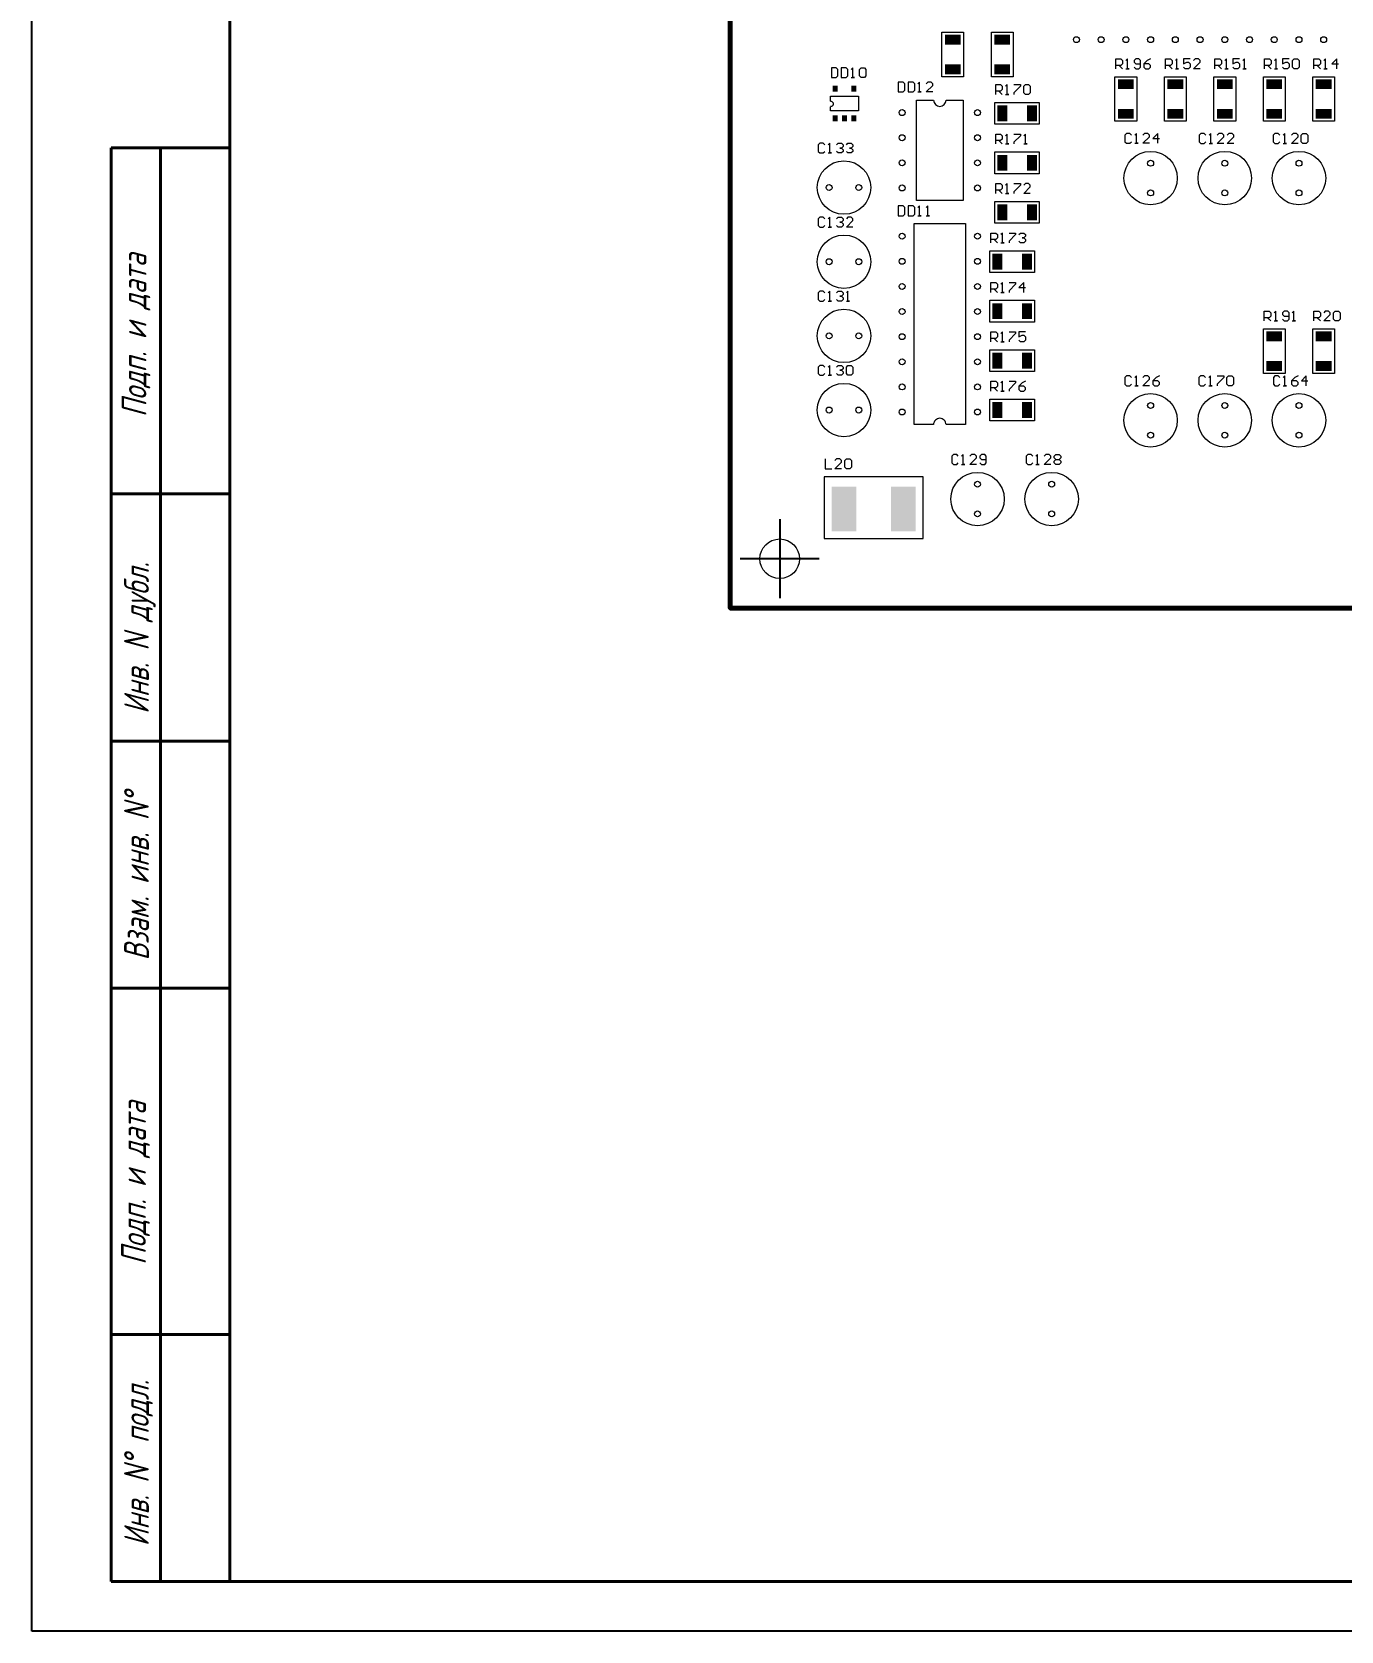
# Model space of a CAD drawing. Extents: x 0 to 597, y 0 to 420.
# Drawn here: x 0 to 132.4, y 0 to 161.7 of the extents above; entities that cross this region are included whole.
import ezdxf

# ---------------------------------------------------------------- set-up
doc = ezdxf.new("R2010")
doc.units = 0
doc.header["$MEASUREMENT"] = 0
doc.linetypes.add('ACAD_ISO10W100', pattern=[18, 12, -3, 0, -3])
for name, color, linetype in [('KONTUR', 7, 'CONTINUOUS'), ('PDF _Геометрия', 7, 'CONTINUOUS'), ('PDF _Сплошная заливка', 7, 'CONTINUOUS'), ('штрих-пунктир', 7, 'ACAD_ISO10W100')]:
    doc.layers.add(name, color=color, linetype=linetype)
doc.layers.add('Основная', color=7, linetype='CONTINUOUS', lineweight=40)
doc.layers.add('текст', color=7, linetype='CONTINUOUS', lineweight=30)
doc.styles.add('стиль рамки', font='romans.shx', dxfattribs={"width": 0.75, "oblique": 15, "height": 3.5})

msp = doc.modelspace()

# ---------------------------------------------------------------- linework, layer by layer
at = {"layer": 'KONTUR'}
for p, q in [((-0.00425, -0.00241), (-0.00425, 419.99759)), ((596.99575, -0.00241), (-0.00425, -0.00241))]:
    msp.add_line(p, q, dxfattribs=at)
at = {"layer": 'PDF _Геометрия', "lineweight": 60}
for points in [[(258.13763, 343.439), (70.60264, 343.43921), (70.60264, 103.439), (70.60264, 343.439)], [(258.13763, 103.439), (70.60264, 103.439), (258.13763, 103.43931), (258.13763, 343.439)]]:
    msp.add_lwpolyline(points, close=True, dxfattribs=at)
at = {"layer": 'PDF _Геометрия', "lineweight": 20}
for points in [[(94.2072, 161.68904), (94.2072, 157.18919), (92.00666, 157.18919), (92.00666, 161.68904)], [(99.20807, 161.68904), (99.20807, 157.18919), (97.00753, 157.18919), (97.00753, 161.68904)], [(127.45767, 158.82986), (127.62431, 158.99643), (127.95768, 158.99643), (128.12431, 158.82986), (128.12431, 158.16327), (127.95768, 157.9967), (127.62431, 157.9967), (127.45767, 158.16327)], [(80.83086, 158.09555), (80.83086, 157.09572), (81.33076, 157.09572), (81.49749, 157.26239), (81.49749, 157.92888), (81.33076, 158.09555)], [(81.83076, 158.09555), (81.83076, 157.09572), (82.33077, 157.09572), (82.4974, 157.26239), (82.4974, 157.92888), (82.33077, 158.09555)], [(83.66374, 157.92888), (83.83037, 158.09555), (84.16364, 158.09555), (84.33037, 157.92888), (84.33037, 157.26239), (84.16364, 157.09572), (83.83037, 157.09572), (83.66374, 157.26239)], [(111.71025, 157.18919), (111.71025, 152.68913), (109.51002, 152.68913), (109.51002, 157.18919)], [(116.71123, 157.18919), (116.71123, 152.68913), (114.51089, 152.68913), (114.51089, 157.18919)], [(121.7121, 157.18919), (121.7121, 152.68913), (119.51187, 152.68913), (119.51187, 157.18919)], [(126.71307, 157.18919), (126.71307, 152.68913), (124.51274, 152.68913), (124.51274, 157.18919)], [(131.71395, 157.18919), (131.71395, 152.68913), (129.51372, 152.68913), (129.51372, 157.18919)], [(87.58849, 156.64771), (87.58849, 155.64798), (88.0885, 155.64798), (88.25513, 155.81455), (88.25513, 156.48104), (88.0885, 156.64771)], [(88.5884, 156.64771), (88.5884, 155.64798), (89.0884, 155.64798), (89.25504, 155.81455), (89.25504, 156.48104), (89.0884, 156.64771)], [(100.27842, 156.2271), (100.44505, 156.39367), (100.77842, 156.39367), (100.94506, 156.2271), (100.94506, 155.56062), (100.77842, 155.39394), (100.44505, 155.39394), (100.27842, 155.56062)], [(101.85856, 154.57909), (101.85856, 152.37926), (97.35759, 152.37926), (97.35759, 154.57909)], [(128.35068, 151.27159), (128.51731, 151.43795), (128.85058, 151.43795), (129.01732, 151.27159), (129.01732, 150.605), (128.85058, 150.43843), (128.51731, 150.43843), (128.35068, 150.605)], [(101.85856, 147.37928), (97.35759, 147.37928), (97.35759, 149.57911), (101.85856, 149.57911)], [(87.58849, 144.12554), (87.58849, 143.12572), (88.0885, 143.12572), (88.25513, 143.29239), (88.25513, 143.95887), (88.0885, 144.12554)], [(88.5884, 144.12554), (88.5884, 143.12572), (89.0884, 143.12572), (89.25504, 143.29239), (89.25504, 143.95887), (89.0884, 144.12554)], [(101.85856, 144.57914), (101.85856, 142.37931), (97.35759, 142.37931), (97.35759, 144.57914)], [(101.35835, 139.57916), (101.35835, 137.37923), (96.85768, 137.37923), (96.85768, 139.57916)], [(101.35835, 134.57919), (101.35835, 132.37926), (96.85768, 132.37926), (96.85768, 134.57919)], [(131.61137, 133.32108), (131.778, 133.48775), (132.11127, 133.48775), (132.27801, 133.32108), (132.27801, 132.65491), (132.11127, 132.48823), (131.778, 132.48823), (131.61137, 132.65491)], [(126.71307, 131.6892), (126.71307, 127.18934), (124.51274, 127.18934), (124.51274, 131.6892)], [(131.71425, 131.6892), (131.71425, 127.18934), (129.51372, 127.18934), (129.51372, 131.6892)], [(101.35835, 129.57922), (101.35835, 127.37928), (96.85768, 127.37928), (96.85768, 129.57922)], [(82.34271, 127.82988), (82.50935, 127.99655), (82.84262, 127.99655), (83.00925, 127.82988), (83.00925, 127.16339), (82.84262, 126.99672), (82.50935, 126.99672), (82.34271, 127.16339)], [(120.83464, 126.76791), (121.00128, 126.93458), (121.33465, 126.93458), (121.50128, 126.76791), (121.50128, 126.10163), (121.33465, 125.93506), (121.00128, 125.93506), (120.83464, 126.10163)], [(101.35835, 124.57924), (101.35835, 122.3791), (96.85768, 122.3791), (96.85768, 124.57924)], [(82.19534, 118.38113), (82.36197, 118.5477), (82.69524, 118.5477), (82.86198, 118.38113), (82.86198, 117.71464), (82.69524, 117.54797), (82.36197, 117.54797), (82.19534, 117.71464)], [(103.35239, 118.8129), (103.51903, 118.97947), (103.8524, 118.97947), (104.01903, 118.8129), (104.01903, 118.64623), (103.8524, 118.47966), (104.01903, 118.31299), (104.01903, 118.14642), (103.8524, 117.97975), (103.51903, 117.97975), (103.35239, 118.14642), (103.35239, 118.31299), (103.51903, 118.47966), (103.35239, 118.64623)], [(90.10633, 116.72908), (80.10448, 116.72908), (80.10448, 110.47917), (90.10633, 110.47917)]]:
    msp.add_lwpolyline(points, close=True, dxfattribs=at)
for points in [[(109.60251, 157.98678), (109.60251, 158.9865), (110.1022, 158.9865), (110.26883, 158.81994), (110.26883, 158.48669), (110.1022, 158.32002), (109.60251, 158.32002)], [(110.6021, 157.98678), (110.93547, 157.98678), (110.76884, 157.98678), (110.76884, 158.9865), (110.6021, 158.81994)], [(110.76884, 158.9865), (110.76884, 158.9865)], [(111.43538, 158.15345), (111.60211, 157.98678), (111.93538, 157.98678), (112.10201, 158.15345), (112.10201, 158.81994), (111.93538, 158.9865), (111.60211, 158.9865), (111.43538, 158.81994), (111.43538, 158.65326), (111.60211, 158.48669), (112.10201, 158.48669)], [(113.10192, 158.9865), (112.76865, 158.81994), (112.43539, 158.48669), (112.43539, 158.15345), (112.60202, 157.98678), (112.93529, 157.98678), (113.10192, 158.15345), (113.10192, 158.32002), (112.93529, 158.48669), (112.43539, 158.48669)], [(114.61151, 157.9967), (114.61151, 158.99643), (115.11152, 158.99643), (115.27815, 158.82986), (115.27815, 158.49662), (115.11152, 158.32995), (114.61151, 158.32995)], [(115.61142, 157.9967), (115.94479, 157.9967), (115.77805, 157.9967), (115.77805, 158.99643), (115.61142, 158.82986)], [(115.77805, 158.99643), (115.77805, 158.99643)], [(117.11113, 158.99643), (116.44469, 158.99643), (116.44469, 158.49662), (116.77776, 158.66319), (116.94439, 158.66319), (117.11113, 158.49662), (117.11113, 158.16327), (116.94439, 157.9967), (116.61133, 157.9967), (116.44469, 158.16327)], [(118.11103, 157.9967), (117.44439, 157.9967), (118.11103, 158.66319), (118.11103, 158.82986), (117.9444, 158.99643), (117.61103, 158.99643), (117.44439, 158.82986)], [(119.60559, 157.9967), (119.60559, 158.99643), (120.10528, 158.99643), (120.27192, 158.82986), (120.27192, 158.49662), (120.10528, 158.32995), (119.60559, 158.32995)], [(120.60529, 157.9967), (120.93856, 157.9967), (120.77192, 157.9967), (120.77192, 158.99643), (120.60529, 158.82986)], [(120.77192, 158.99643), (120.77192, 158.99643)], [(122.1051, 158.99643), (121.43856, 158.99643), (121.43856, 158.49662), (121.77183, 158.66319), (121.93846, 158.66319), (122.1051, 158.49662), (122.1051, 158.16327), (121.93846, 157.9967), (121.6052, 157.9967), (121.43856, 158.16327)], [(122.43847, 157.9967), (122.77174, 157.9967), (122.6051, 157.9967), (122.6051, 158.99643), (122.43847, 158.82986)], [(122.6051, 158.99643), (122.6051, 158.99643)], [(124.62479, 157.9967), (124.62479, 158.99643), (125.1248, 158.99643), (125.29143, 158.82986), (125.29143, 158.49662), (125.1248, 158.32995), (124.62479, 158.32995)], [(125.6247, 157.9967), (125.95807, 157.9967), (125.79133, 157.9967), (125.79133, 158.99643), (125.6247, 158.82986)], [(125.79133, 158.99643), (125.79133, 158.99643)], [(127.12441, 158.99643), (126.45777, 158.99643), (126.45777, 158.49662), (126.79103, 158.66319), (126.95767, 158.66319), (127.12441, 158.49662), (127.12441, 158.16327), (126.95767, 157.9967), (126.6244, 157.9967), (126.45777, 158.16327)], [(129.61856, 157.9967), (129.61856, 158.99643), (130.11856, 158.99643), (130.2852, 158.82986), (130.2852, 158.49662), (130.11856, 158.32995), (129.61856, 158.32995)], [(130.61857, 157.9967), (130.95184, 157.9967), (130.7852, 157.9967), (130.7852, 158.99643), (130.61857, 158.82986)], [(130.7852, 158.99643), (130.7852, 158.99643)], [(131.95174, 157.9967), (131.95174, 158.99643), (131.45184, 158.49662), (132.11838, 158.49662)], [(82.83046, 157.09572), (83.16373, 157.09572), (82.9971, 157.09572), (82.9971, 158.09555), (82.83046, 157.92888)], [(82.9971, 158.09555), (82.9971, 158.09555)], [(109.93546, 158.32002), (110.26883, 157.98678)], [(114.94478, 158.32995), (115.27815, 157.9967)], [(119.93865, 158.32995), (120.27192, 157.9967)], [(124.95806, 158.32995), (125.29143, 157.9967)], [(129.95193, 158.32995), (130.2852, 157.9967)], [(89.5881, 155.64798), (89.92137, 155.64798), (89.75473, 155.64798), (89.75473, 156.64771), (89.5881, 156.48104)], [(89.75473, 156.64771), (89.75473, 156.64771)], [(91.08801, 155.64798), (90.42137, 155.64798), (91.08801, 156.31447), (91.08801, 156.48104), (90.92138, 156.64771), (90.588, 156.64771), (90.42137, 156.48104)], [(97.44554, 155.39394), (97.44554, 156.39367), (97.94554, 156.39367), (98.11218, 156.2271), (98.11218, 155.89386), (97.94554, 155.72718), (97.44554, 155.72718)], [(97.77881, 155.72718), (98.11218, 155.39394)], [(98.44544, 155.39394), (98.77851, 155.39394), (98.61208, 155.39394), (98.61208, 156.39367), (98.44544, 156.2271)], [(98.61208, 156.39367), (98.61208, 156.39367)], [(99.27851, 156.39367), (99.94515, 156.39367), (99.94515, 156.2271), (99.27851, 155.56062), (99.27851, 155.39394)], [(80.72972, 154.72922), (80.72972, 155.22913), (83.58011, 155.22913), (83.58011, 153.72928), (80.72972, 153.72928), (80.72972, 154.14173)], [(80.17637, 150.30887), (80.00973, 150.47555), (79.67647, 150.47555), (79.50983, 150.30887), (79.50983, 149.64239), (79.67647, 149.47572), (80.00973, 149.47572), (80.17637, 149.64239)], [(80.50974, 149.47572), (80.8428, 149.47572), (80.67637, 149.47572), (80.67637, 150.47555), (80.50974, 150.30887)], [(80.67637, 150.47555), (80.67637, 150.47555)], [(81.3427, 150.30887), (81.50934, 150.47555), (81.84271, 150.47555), (82.00934, 150.30887), (82.00934, 150.14231), (81.84271, 149.97563), (81.67607, 149.97563), (81.84271, 149.97563), (82.00934, 149.80896), (82.00934, 149.64239), (81.84271, 149.47572), (81.50934, 149.47572), (81.3427, 149.64239)], [(82.34271, 150.30887), (82.50935, 150.47555), (82.84262, 150.47555), (83.00925, 150.30887), (83.00925, 150.14231), (82.84262, 149.97563), (82.67598, 149.97563), (82.84262, 149.97563), (83.00925, 149.80896), (83.00925, 149.64239), (82.84262, 149.47572), (82.50935, 149.47572), (82.34271, 149.64239)], [(97.44554, 150.39014), (97.44554, 151.38987), (97.94554, 151.38987), (98.11218, 151.2233), (98.11218, 150.89006), (97.94554, 150.72338), (97.44554, 150.72338)], [(97.77881, 150.72338), (98.11218, 150.39014)], [(98.44544, 150.39014), (98.77851, 150.39014), (98.61208, 150.39014), (98.61208, 151.38987), (98.44544, 151.2233)], [(98.61208, 151.38987), (98.61208, 151.38987)], [(99.27851, 151.38987), (99.94515, 151.38987), (99.94515, 151.2233), (99.27851, 150.55682), (99.27851, 150.39014)], [(100.27842, 150.39014), (100.61169, 150.39014), (100.44505, 150.39014), (100.44505, 151.38987), (100.27842, 151.2233)], [(100.44505, 151.38987), (100.44505, 151.38987)], [(111.17018, 151.28606), (111.00355, 151.45263), (110.67018, 151.45263), (110.50354, 151.28606), (110.50354, 150.61947), (110.67018, 150.4529), (111.00355, 150.4529), (111.17018, 150.61947)], [(111.50345, 150.4529), (111.83651, 150.4529), (111.67019, 150.4529), (111.67019, 151.45263), (111.50345, 151.28606)], [(111.67019, 151.45263), (111.67019, 151.45263)], [(113.00316, 150.4529), (112.33652, 150.4529), (113.00316, 151.11939), (113.00316, 151.28606), (112.83652, 151.45263), (112.50315, 151.45263), (112.33652, 151.28606)], [(113.83643, 150.4529), (113.83643, 151.45263), (113.33642, 150.95282), (114.00306, 150.95282)], [(118.69003, 151.27159), (118.52329, 151.43795), (118.19002, 151.43795), (118.02339, 151.27159), (118.02339, 150.605), (118.19002, 150.43843), (118.52329, 150.43843), (118.69003, 150.605)], [(119.0233, 150.43843), (119.35636, 150.43843), (119.18993, 150.43843), (119.18993, 151.43795), (119.0233, 151.27159)], [(119.18993, 151.43795), (119.18993, 151.43795)], [(120.5229, 150.43843), (119.85636, 150.43843), (120.5229, 151.10491), (120.5229, 151.27159), (120.35627, 151.43795), (120.023, 151.43795), (119.85636, 151.27159)], [(121.52291, 150.43843), (120.85627, 150.43843), (121.52291, 151.10491), (121.52291, 151.27159), (121.35617, 151.43795), (121.0229, 151.43795), (120.85627, 151.27159)], [(126.18433, 151.27159), (126.0177, 151.43795), (125.68443, 151.43795), (125.5178, 151.27159), (125.5178, 150.605), (125.68443, 150.43843), (126.0177, 150.43843), (126.18433, 150.605)], [(126.51771, 150.43843), (126.85077, 150.43843), (126.68434, 150.43843), (126.68434, 151.43795), (126.51771, 151.27159)], [(126.68434, 151.43795), (126.68434, 151.43795)], [(128.01731, 150.43843), (127.35067, 150.43843), (128.01731, 151.10491), (128.01731, 151.27159), (127.85067, 151.43795), (127.51741, 151.43795), (127.35067, 151.27159)], [(82.00934, 150.14231), (82.00934, 150.14231)], [(82.00934, 150.14231), (82.00934, 150.14231)], [(82.00934, 150.14231), (82.00934, 150.14231)], [(83.00925, 150.14231), (83.00925, 150.14231)], [(83.00925, 150.14231), (83.00925, 150.14231)], [(83.00925, 150.14231), (83.00925, 150.14231)], [(97.44554, 145.38634), (97.44554, 146.38607), (97.94554, 146.38607), (98.11218, 146.2195), (98.11218, 145.88626), (97.94554, 145.71959), (97.44554, 145.71959)], [(97.77881, 145.71959), (98.11218, 145.38634)], [(98.44544, 145.38634), (98.77851, 145.38634), (98.61208, 145.38634), (98.61208, 146.38607), (98.44544, 146.2195)], [(98.61208, 146.38607), (98.61208, 146.38607)], [(99.27851, 146.38607), (99.94515, 146.38607), (99.94515, 146.2195), (99.27851, 145.55302), (99.27851, 145.38634)], [(100.94506, 145.38634), (100.27842, 145.38634), (100.94506, 146.05283), (100.94506, 146.2195), (100.77842, 146.38607), (100.44505, 146.38607), (100.27842, 146.2195)], [(89.5881, 143.12572), (89.92137, 143.12572), (89.75473, 143.12572), (89.75473, 144.12554), (89.5881, 143.95887)], [(89.75473, 144.12554), (89.75473, 144.12554)], [(90.42137, 143.12572), (90.75464, 143.12572), (90.588, 143.12572), (90.588, 144.12554), (90.42137, 143.95887)], [(90.588, 144.12554), (90.588, 144.12554)], [(80.17637, 142.81584), (80.00973, 142.98251), (79.67647, 142.98251), (79.50983, 142.81584), (79.50983, 142.14936), (79.67647, 141.98279), (80.00973, 141.98279), (80.17637, 142.14936)], [(80.50974, 141.98279), (80.8428, 141.98279), (80.67637, 141.98279), (80.67637, 142.98251), (80.50974, 142.81584)], [(80.67637, 142.98251), (80.67637, 142.98251)], [(81.3427, 142.81584), (81.50934, 142.98251), (81.84271, 142.98251), (82.00934, 142.81584), (82.00934, 142.64927), (81.84271, 142.4826), (81.67607, 142.4826), (81.84271, 142.4826), (82.00934, 142.31603), (82.00934, 142.14936), (81.84271, 141.98279), (81.50934, 141.98279), (81.3427, 142.14936)], [(82.00934, 142.64927), (82.00934, 142.64927)], [(82.00934, 142.64927), (82.00934, 142.64927)], [(82.00934, 142.64927), (82.00934, 142.64927)], [(83.00925, 141.98279), (82.34271, 141.98279), (83.00925, 142.64927), (83.00925, 142.81584), (82.84262, 142.98251), (82.50935, 142.98251), (82.34271, 142.81584)], [(96.96284, 140.38254), (96.96284, 141.38227), (97.46284, 141.38227), (97.62947, 141.2157), (97.62947, 140.88246), (97.46284, 140.71579), (96.96284, 140.71579)], [(97.2961, 140.71579), (97.62947, 140.38254)], [(97.96274, 140.38254), (98.2958, 140.38254), (98.12938, 140.38254), (98.12938, 141.38227), (97.96274, 141.2157)], [(98.12938, 141.38227), (98.12938, 141.38227)], [(98.79581, 141.38227), (99.46245, 141.38227), (99.46245, 141.2157), (98.79581, 140.54922), (98.79581, 140.38254)], [(99.79572, 141.2157), (99.96235, 141.38227), (100.29572, 141.38227), (100.46235, 141.2157), (100.46235, 141.04903), (100.29572, 140.88246), (100.12898, 140.88246), (100.29572, 140.88246), (100.46235, 140.71579), (100.46235, 140.54922), (100.29572, 140.38254), (99.96235, 140.38254), (99.79572, 140.54922)], [(100.46235, 141.04903), (100.46235, 141.04903)], [(100.46235, 141.04903), (100.46235, 141.04903)], [(100.46235, 141.04903), (100.46235, 141.04903)], [(96.96284, 135.37874), (96.96284, 136.37847), (97.46284, 136.37847), (97.62947, 136.2119), (97.62947, 135.87866), (97.46284, 135.71199), (96.96284, 135.71199)], [(97.96274, 135.37874), (98.2958, 135.37874), (98.12938, 135.37874), (98.12938, 136.37847), (97.96274, 136.2119)], [(98.12938, 136.37847), (98.12938, 136.37847)], [(98.79581, 136.37847), (99.46245, 136.37847), (99.46245, 136.2119), (98.79581, 135.54542), (98.79581, 135.37874)], [(100.29572, 135.37874), (100.29572, 136.37847), (99.79572, 135.87866), (100.46235, 135.87866)], [(80.17637, 135.32291), (80.00973, 135.48948), (79.67647, 135.48948), (79.50983, 135.32291), (79.50983, 134.65643), (79.67647, 134.48975), (80.00973, 134.48975), (80.17637, 134.65643)], [(80.50974, 134.48975), (80.8428, 134.48975), (80.67637, 134.48975), (80.67637, 135.48948), (80.50974, 135.32291)], [(80.67637, 135.48948), (80.67637, 135.48948)], [(81.3427, 135.32291), (81.50934, 135.48948), (81.84271, 135.48948), (82.00934, 135.32291), (82.00934, 135.15624), (81.84271, 134.98967), (81.67607, 134.98967), (81.84271, 134.98967), (82.00934, 134.823), (82.00934, 134.65643), (81.84271, 134.48975), (81.50934, 134.48975), (81.3427, 134.65643)], [(82.00934, 135.15624), (82.00934, 135.15624)], [(82.00934, 135.15624), (82.00934, 135.15624)], [(82.00934, 135.15624), (82.00934, 135.15624)], [(82.34271, 134.48975), (82.67598, 134.48975), (82.50935, 134.48975), (82.50935, 135.48948), (82.34271, 135.32291)], [(82.50935, 135.48948), (82.50935, 135.48948)], [(97.2961, 135.71199), (97.62947, 135.37874)], [(124.60698, 132.48823), (124.60698, 133.48775), (125.10698, 133.48775), (125.27362, 133.32108), (125.27362, 132.98815), (125.10698, 132.82127), (124.60698, 132.82127)], [(124.94035, 132.82127), (125.27362, 132.48823)], [(125.60699, 132.48823), (125.93995, 132.48823), (125.77362, 132.48823), (125.77362, 133.48775), (125.60699, 133.32108)], [(125.77362, 133.48775), (125.77362, 133.48775)], [(126.43995, 132.65491), (126.60658, 132.48823), (126.93996, 132.48823), (127.10659, 132.65491), (127.10659, 133.32108), (126.93996, 133.48775), (126.60658, 133.48775), (126.43995, 133.32108), (126.43995, 133.15451), (126.60658, 132.98815), (127.10659, 132.98815)], [(127.43986, 132.48823), (127.77323, 132.48823), (127.60659, 132.48823), (127.60659, 133.48775), (127.43986, 133.32108)], [(127.60659, 133.48775), (127.60659, 133.48775)], [(129.61176, 132.48823), (129.61176, 133.48775), (130.11166, 133.48775), (130.2784, 133.32108), (130.2784, 132.98815), (130.11166, 132.82127), (129.61176, 132.82127)], [(129.94503, 132.82127), (130.2784, 132.48823)], [(131.278, 132.48823), (130.61167, 132.48823), (131.278, 133.15451), (131.278, 133.32108), (131.11167, 133.48775), (130.7783, 133.48775), (130.61167, 133.32108)], [(96.96284, 130.37494), (96.96284, 131.37467), (97.46284, 131.37467), (97.62947, 131.2081), (97.62947, 130.87486), (97.46284, 130.70819), (96.96284, 130.70819)], [(97.96274, 130.37494), (98.2958, 130.37494), (98.12938, 130.37494), (98.12938, 131.37467), (97.96274, 131.2081)], [(98.12938, 131.37467), (98.12938, 131.37467)], [(98.79581, 131.37467), (99.46245, 131.37467), (99.46245, 131.2081), (98.79581, 130.54162), (98.79581, 130.37494)], [(100.46235, 131.37467), (99.79572, 131.37467), (99.79572, 130.87486), (100.12898, 131.04143), (100.29572, 131.04143), (100.46235, 130.87486), (100.46235, 130.54162), (100.29572, 130.37494), (99.96235, 130.37494), (99.79572, 130.54162)], [(97.2961, 130.70819), (97.62947, 130.37494)], [(80.17637, 127.82988), (80.00973, 127.99655), (79.67647, 127.99655), (79.50983, 127.82988), (79.50983, 127.16339), (79.67647, 126.99672), (80.00973, 126.99672), (80.17637, 127.16339)], [(80.50974, 126.99672), (80.8428, 126.99672), (80.67637, 126.99672), (80.67637, 127.99655), (80.50974, 127.82988)], [(80.67637, 127.99655), (80.67637, 127.99655)], [(81.3427, 127.82988), (81.50934, 127.99655), (81.84271, 127.99655), (82.00934, 127.82988), (82.00934, 127.66331), (81.84271, 127.49663), (81.67607, 127.49663), (81.84271, 127.49663), (82.00934, 127.33007), (82.00934, 127.16339), (81.84271, 126.99672), (81.50934, 126.99672), (81.3427, 127.16339)], [(82.00934, 127.66331), (82.00934, 127.66331)], [(82.00934, 127.66331), (82.00934, 127.66331)], [(82.00934, 127.66331), (82.00934, 127.66331)], [(96.96284, 125.39658), (96.96284, 126.39631), (97.46284, 126.39631), (97.62947, 126.22974), (97.62947, 125.89639), (97.46284, 125.72982), (96.96284, 125.72982)], [(97.96274, 125.39658), (98.2958, 125.39658), (98.12938, 125.39658), (98.12938, 126.39631), (97.96274, 126.22974)], [(98.12938, 126.39631), (98.12938, 126.39631)], [(98.79581, 126.39631), (99.46245, 126.39631), (99.46245, 126.22974), (98.79581, 125.56315), (98.79581, 125.39658)], [(100.46235, 126.39631), (100.12898, 126.22974), (99.79572, 125.89639), (99.79572, 125.56315), (99.96235, 125.39658), (100.29572, 125.39658), (100.46235, 125.56315), (100.46235, 125.72982), (100.29572, 125.89639), (99.79572, 125.89639)], [(111.17018, 126.77504), (111.00355, 126.94161), (110.67018, 126.94161), (110.50354, 126.77504), (110.50354, 126.10856), (110.67018, 125.94188), (111.00355, 125.94188), (111.17018, 126.10856)], [(111.50345, 125.94188), (111.83682, 125.94188), (111.67019, 125.94188), (111.67019, 126.94161), (111.50345, 126.77504)], [(111.67019, 126.94161), (111.67019, 126.94161)], [(113.00316, 125.94188), (112.33652, 125.94188), (113.00316, 126.60837), (113.00316, 126.77504), (112.83652, 126.94161), (112.50315, 126.94161), (112.33652, 126.77504)], [(114.00306, 126.94161), (113.66979, 126.77504), (113.33642, 126.4418), (113.33642, 126.10856), (113.50306, 125.94188), (113.83643, 125.94188), (114.00306, 126.10856), (114.00306, 126.27513), (113.83643, 126.4418), (113.33642, 126.4418)], [(118.6684, 126.76791), (118.50177, 126.93458), (118.1684, 126.93458), (118.00176, 126.76791), (118.00176, 126.10163), (118.1684, 125.93506), (118.50177, 125.93506), (118.6684, 126.10163)], [(119.00167, 125.93506), (119.33473, 125.93506), (119.16841, 125.93506), (119.16841, 126.93458), (119.00167, 126.76791)], [(119.16841, 126.93458), (119.16841, 126.93458)], [(119.83474, 126.93458), (120.50138, 126.93458), (120.50138, 126.76791), (119.83474, 126.10163), (119.83474, 125.93506)], [(126.18815, 126.76791), (126.02151, 126.93458), (125.68824, 126.93458), (125.52161, 126.76791), (125.52161, 126.10163), (125.68824, 125.93506), (126.02151, 125.93506), (126.18815, 126.10163)], [(126.52152, 125.93506), (126.85458, 125.93506), (126.68815, 125.93506), (126.68815, 126.93458), (126.52152, 126.76791)], [(126.68815, 126.93458), (126.68815, 126.93458)], [(128.02112, 126.93458), (127.68785, 126.76791), (127.35448, 126.43487), (127.35448, 126.10163), (127.52122, 125.93506), (127.85449, 125.93506), (128.02112, 126.10163), (128.02112, 126.26799), (127.85449, 126.43487), (127.35448, 126.43487)], [(128.85439, 125.93506), (128.85439, 126.93458), (128.35449, 126.43487), (129.02113, 126.43487)], [(97.2961, 125.72982), (97.62947, 125.39658)], [(80.19573, 118.5477), (80.19573, 117.54797), (80.86237, 117.54797)], [(81.86228, 117.54797), (81.19564, 117.54797), (81.86228, 118.21445), (81.86228, 118.38113), (81.69564, 118.5477), (81.36227, 118.5477), (81.19564, 118.38113)], [(93.6663, 118.8129), (93.49967, 118.97947), (93.1664, 118.97947), (92.99967, 118.8129), (92.99967, 118.14642), (93.1664, 117.97975), (93.49967, 117.97975), (93.6663, 118.14642)], [(93.99968, 117.97975), (94.33263, 117.97975), (94.16631, 117.97975), (94.16631, 118.97947), (93.99968, 118.8129)], [(94.16631, 118.97947), (94.16631, 118.97947)], [(95.49928, 117.97975), (94.83264, 117.97975), (95.49928, 118.64623), (95.49928, 118.8129), (95.33264, 118.97947), (94.99927, 118.97947), (94.83264, 118.8129)], [(95.83255, 118.14642), (95.99928, 117.97975), (96.33255, 117.97975), (96.49918, 118.14642), (96.49918, 118.8129), (96.33255, 118.97947), (95.99928, 118.97947), (95.83255, 118.8129), (95.83255, 118.64623), (95.99928, 118.47966), (96.49918, 118.47966)], [(101.18615, 118.8129), (101.01952, 118.97947), (100.68615, 118.97947), (100.51951, 118.8129), (100.51951, 118.14642), (100.68615, 117.97975), (101.01952, 117.97975), (101.18615, 118.14642)], [(101.51942, 117.97975), (101.85248, 117.97975), (101.68605, 117.97975), (101.68605, 118.97947), (101.51942, 118.8129)], [(101.68605, 118.97947), (101.68605, 118.97947)], [(103.01912, 117.97975), (102.35249, 117.97975), (103.01912, 118.64623), (103.01912, 118.8129), (102.85239, 118.97947), (102.51912, 118.97947), (102.35249, 118.8129)], [(103.51903, 118.47966), (103.8524, 118.47966)]]:
    msp.add_lwpolyline(points, dxfattribs=at)
msp.add_lwpolyline([(80.74702, 154.21131, 0.125274626), (80.86464, 154.21193, 0.414273274), (81.03446, 154.50164, 0.414329418), (80.74465, 154.67152)], format="xyb", dxfattribs=at)
for points in [[(91.79656, 154.19404, 0.41420909), (92.43169, 154.8291), (94.17208, 154.8291), (94.17208, 144.66909), (89.42116, 144.66909), (89.42116, 154.8291), (91.16144, 154.8291, 0.41420909)], [(91.79656, 122.64421, 0.414242802), (91.16144, 122.00926), (89.20117, 122.00926), (89.20117, 142.32926), (94.39216, 142.32926), (94.39216, 122.00926), (92.43169, 122.00926, 0.414242802)]]:
    msp.add_lwpolyline(points, format="xyb", close=True, dxfattribs=at)
at = {"layer": 'PDF _Геометрия', "lineweight": 9}
for centre, radius in [((105.6091, 160.9389), 0.30006), ((108.10973, 160.93899), 0.29997), ((110.61006, 160.93899), 0.29997), ((113.11062, 160.9389), 0.30006), ((115.61095, 160.9389), 0.30006), ((118.11158, 160.93899), 0.29997), ((120.61191, 160.93899), 0.29997), ((123.11245, 160.93899), 0.29997), ((125.61309, 160.93899), 0.29997), ((128.11342, 160.93899), 0.29997), ((130.61396, 160.93899), 0.29997), ((87.98584, 153.55907), 0.29997), ((95.60725, 153.55898), 0.30006), ((87.98584, 151.01907), 0.29997), ((95.60725, 151.01898), 0.30006), ((87.98584, 148.47907), 0.29997), ((95.60725, 148.47898), 0.30006), ((113.11062, 148.43907), 0.30006), ((120.61212, 148.43916), 0.29997), ((128.11342, 148.43916), 0.29997), ((80.60452, 145.97918), 0.29997), ((83.60506, 145.97918), 0.29997), ((87.98584, 145.93907), 0.29997), ((95.60725, 145.93898), 0.30006), ((113.11062, 145.43906), 0.30006), ((120.61212, 145.43915), 0.29997), ((128.11342, 145.43915), 0.29997), ((87.98584, 141.05924), 0.29997), ((95.60725, 141.05915), 0.30006), ((80.60449, 138.4791), 0.3), ((83.60504, 138.4791), 0.3), ((87.98584, 138.51924), 0.29997), ((95.60725, 138.51915), 0.30006), ((87.98584, 135.97924), 0.29997), ((95.60725, 135.97915), 0.30006), ((87.98584, 133.43923), 0.29997), ((95.60725, 133.43915), 0.30006), ((80.60449, 130.97924), 0.3), ((83.60504, 130.97924), 0.3), ((87.98584, 130.89923), 0.29997), ((95.60725, 130.89915), 0.30006), ((87.98584, 128.35923), 0.29997), ((95.60725, 128.35914), 0.30006), ((87.98584, 125.81923), 0.29997), ((95.60725, 125.81914), 0.30006), ((80.60452, 123.47909), 0.29997), ((83.60506, 123.47909), 0.29997), ((87.98584, 123.27923), 0.29997), ((95.60725, 123.27914), 0.30006), ((113.11062, 123.93901), 0.30006), ((120.61212, 123.9391), 0.29997), ((128.11342, 123.9391), 0.29997), ((113.11062, 120.939), 0.30006), ((120.61212, 120.93909), 0.29997), ((128.11342, 120.93909), 0.29997), ((95.60725, 115.97915), 0.30006), ((103.10877, 115.97915), 0.30006), ((95.60725, 112.97914), 0.30006), ((103.10877, 112.97914), 0.30006), ((75.60369, 108.4388), 2.00025)]:
    msp.add_circle(centre, radius, dxfattribs=at)
at = {"layer": 'PDF _Геометрия', "lineweight": 20}
for centre, radius in [((113.11086, 146.93882), 2.70026), ((120.61237, 146.93882), 2.70026), ((128.11368, 146.93882), 2.70026), ((82.10512, 145.97903), 2.70024), ((82.10518, 138.47893), 2.70017), ((82.10518, 130.97907), 2.70017), ((82.10512, 123.47894), 2.70024), ((113.11088, 122.43899), 2.70024), ((120.61239, 122.43899), 2.70024), ((128.1137, 122.43899), 2.70024), ((95.60749, 114.4789), 2.70026), ((103.10901, 114.4789), 2.70026)]:
    msp.add_circle(centre, radius, dxfattribs=at)
at = {"layer": 'PDF _Сплошная заливка', "lineweight": 20, "transparency": 33554559}
for points in [[(93.90719, 160.4392), (92.30666, 160.4392), (93.90719, 161.43914), (92.30666, 161.43914)], [(97.30753, 161.43914), (98.90807, 161.43914), (97.30753, 160.4392), (98.90807, 160.4392)], [(93.90719, 157.4392), (92.30666, 157.4392), (93.90719, 158.43913), (92.30666, 158.43913)], [(97.30753, 158.43913), (98.90807, 158.43913), (97.30753, 157.4392), (98.90807, 157.4392)], [(111.41025, 155.93904), (109.81003, 155.93904), (111.41025, 156.93908), (109.81003, 156.93908)], [(116.41122, 155.93925), (114.8109, 155.93925), (116.41122, 156.93928), (114.8109, 156.93928)], [(121.41209, 155.93925), (119.81187, 155.93925), (121.41209, 156.93928), (119.81187, 156.93928)], [(126.41307, 155.93925), (124.81275, 155.93925), (126.41307, 156.93928), (124.81275, 156.93928)], [(131.41394, 155.93925), (129.81372, 155.93925), (131.41394, 156.93928), (129.81372, 156.93928)], [(81.45475, 155.67921), (80.95454, 155.67921), (81.45475, 156.27911), (80.95454, 156.27911)], [(83.35508, 155.67921), (82.85508, 155.67921), (83.35508, 156.27911), (82.85508, 156.27911)], [(98.60806, 154.27914), (98.60806, 152.6792), (97.60764, 154.27914), (97.60764, 152.6792)], [(101.60861, 154.27914), (101.60861, 152.6792), (100.60839, 154.27914), (100.60839, 152.6792)], [(111.41025, 152.93904), (109.81003, 152.93904), (111.41025, 153.93907), (109.81003, 153.93907)], [(116.41122, 152.93904), (114.8109, 152.93904), (116.41122, 153.93907), (114.8109, 153.93907)], [(121.41209, 152.93904), (119.81187, 152.93904), (121.41209, 153.93907), (119.81187, 153.93907)], [(126.41307, 152.93904), (124.81275, 152.93904), (126.41307, 153.93907), (124.81275, 153.93907)], [(131.41394, 152.93904), (129.81372, 152.93904), (131.41394, 153.93907), (129.81372, 153.93907)], [(81.45475, 152.6792), (80.95454, 152.6792), (81.45475, 153.27921), (80.95454, 153.27921)], [(82.40492, 152.6792), (81.90491, 152.6792), (82.40492, 153.27921), (81.90491, 153.27921)], [(83.35508, 152.6792), (82.85508, 152.6792), (83.35508, 153.27921), (82.85508, 153.27921)], [(98.60806, 149.27916), (98.60806, 147.67923), (97.60764, 149.27916), (97.60764, 147.67923)], [(101.60861, 149.27916), (101.60861, 147.67923), (100.60839, 149.27916), (100.60839, 147.67923)], [(98.60806, 144.27919), (98.60806, 142.67926), (97.60764, 144.27919), (97.60764, 142.67926)], [(101.60861, 144.27919), (101.60861, 142.67926), (100.60839, 144.27919), (100.60839, 142.67926)], [(97.10764, 137.67928), (97.10764, 139.27922), (98.10785, 137.67928), (98.10785, 139.27922)], [(100.10818, 137.67928), (100.10818, 139.27922), (101.1084, 137.67928), (101.1084, 139.27922)], [(98.10785, 134.27924), (98.10785, 132.6792), (97.10764, 134.27924), (97.10764, 132.6792)], [(101.1084, 134.27924), (101.1084, 132.6792), (100.10818, 134.27924), (100.10818, 132.6792)], [(126.41307, 130.43926), (124.81275, 130.43926), (126.41307, 131.43919), (124.81275, 131.43919)], [(131.41394, 130.43926), (129.81372, 130.43926), (131.41394, 131.43919), (129.81372, 131.43919)], [(98.10785, 129.27916), (98.10785, 127.67923), (97.10764, 129.27916), (97.10764, 127.67923)], [(101.1084, 129.27916), (101.1084, 127.67923), (100.10818, 129.27916), (100.10818, 127.67923)], [(126.41307, 127.43925), (124.81275, 127.43925), (126.41307, 128.43918), (124.81275, 128.43918)], [(131.41394, 127.43925), (129.81372, 127.43925), (131.41394, 128.43918), (129.81372, 128.43918)], [(98.10785, 124.27919), (98.10785, 122.67926), (97.10764, 124.27919), (97.10764, 122.67926)], [(101.1084, 124.27919), (101.1084, 122.67926), (100.10818, 124.27919), (100.10818, 122.67926)], [(83.35508, 111.22919), (80.85475, 111.22919), (83.35508, 115.72905), (80.85475, 115.72905)], [(89.35617, 111.22919), (86.85553, 111.22919), (89.35617, 115.72905), (86.85553, 115.72905)]]:
    msp.add_solid(points, dxfattribs=at)
at = {"layer": 'Основная'}
for p, q in [((19.99575, 44.99759), (19.99575, 414.99759)), ((7.99575, 4.99759), (7.99575, 149.99759)), ((19.99575, 149.99759), (7.99575, 149.99759)), ((12.99575, 4.99759), (12.99575, 149.99759)), ((19.99575, 114.99759), (7.99575, 114.99759)), ((19.99575, 89.99759), (7.99575, 89.99759)), ((19.99575, 64.99759), (7.99575, 64.99759)), ((19.99575, 4.99759), (19.99575, 44.99759)), ((19.99575, 29.99759), (7.99575, 29.99759)), ((591.99575, 4.99759), (7.99575, 4.99759))]:
    msp.add_line(p, q, dxfattribs=at)
at = {"layer": 'штрих-пунктир'}
for p, q in [((75.60369, 112.43968), (75.60369, 104.43792)), ((79.60457, 108.4388), (71.60282, 108.4388))]:
    msp.add_line(p, q, dxfattribs=at)

# ---------------------------------------------------------------- texts
at = {"layer": 'текст', "style": 'стиль рамки', "oblique": 15, "width": 0.75}
for s, p in [('Подп. и дата', (11.56951, 122.76798)), ('Инв. N дубл.', (11.81414, 92.74308)), ('Взам. инв. N%%d', (11.81414, 67.81582)), ('Подп. и дата', (11.51929, 37.03124)), ('Инв. N%%d подл.', (11.81414, 8.56503))]:
    msp.add_text(s, height=2.5, rotation=90, dxfattribs=at).set_placement(p)

doc.saveas('drawing.dxf')
